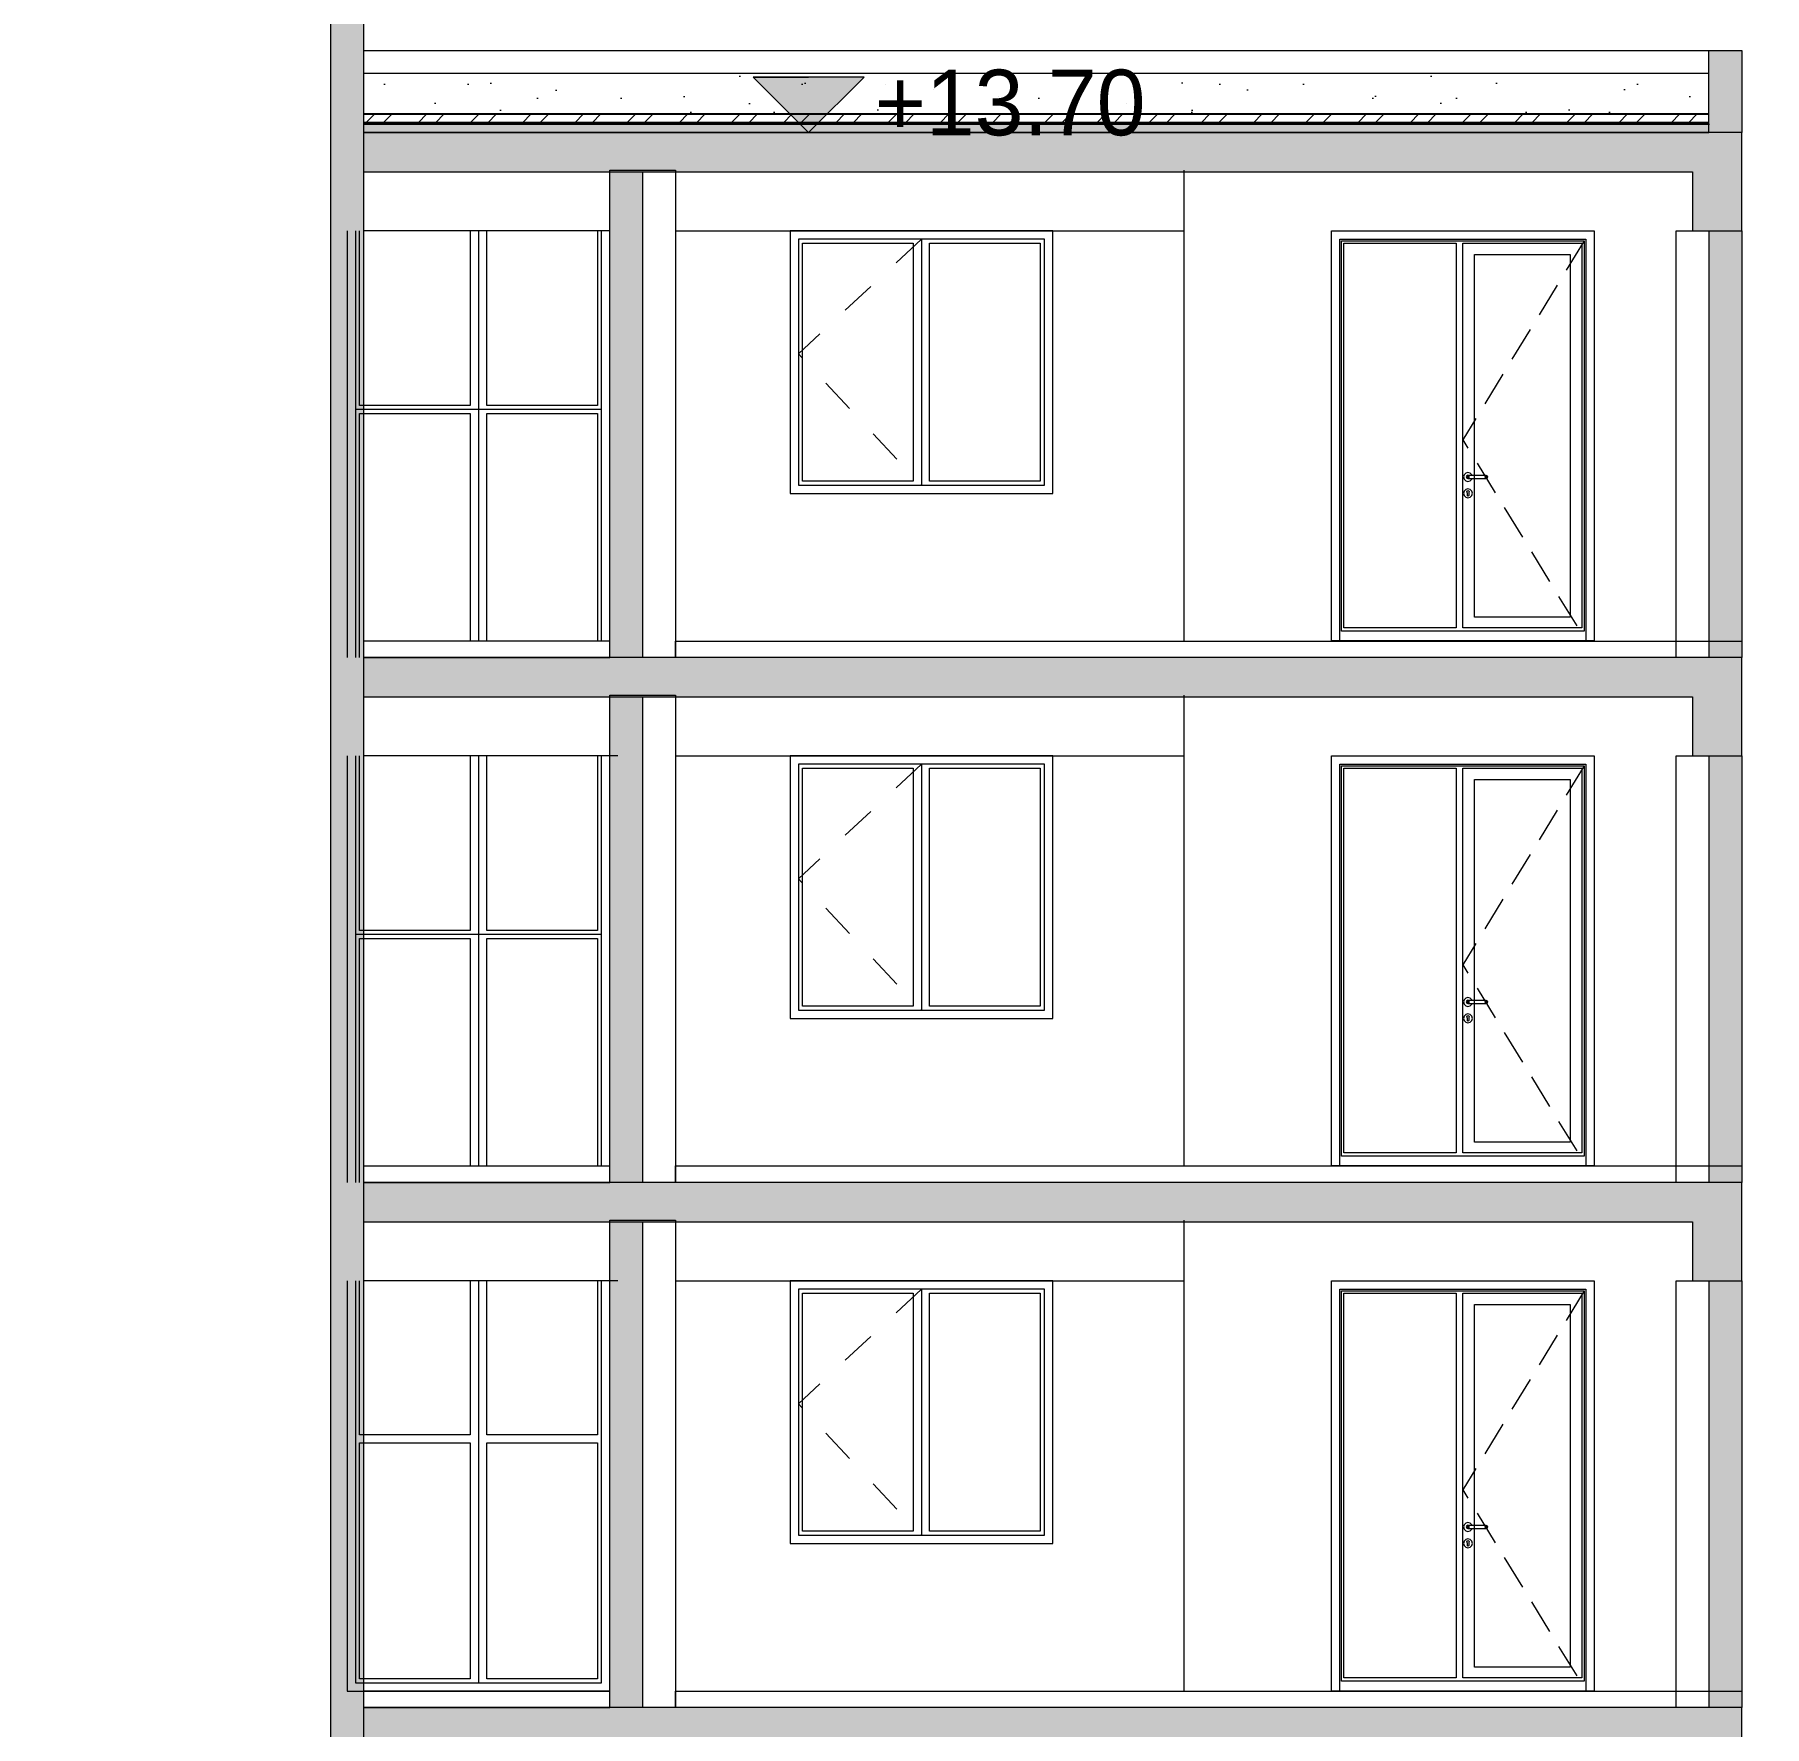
# Model space of a CAD drawing. Header units: millimetres. Extents: x 475206255 to 476720147, y 4620882299 to 4621447368.
# Drawn here: x 475487607 to 475498150, y 4621048479 to 4621058791 of the extents above; entities that cross this region are included whole.
import ezdxf

# ---------------------------------------------------------------- set-up
doc = ezdxf.new("R2010")
doc.units = ezdxf.units.MM
doc.header["$MEASUREMENT"] = 0
doc.linetypes.add('Dashed', pattern=[423.333333, 211.666667, -211.666667])
doc.linetypes.add('Hidden Line', pattern=[317.5, 211.666667, -105.833333])
for name, color, linetype, lineweight in [('0_0 Architecture_Pen_No__7', 7, 'Continuous', 0), ('0_Pen_No__1_Pen_No__250', 7, 'Continuous', 0), ('0_Pen_No__250_Pen_No__142', 142, 'Continuous', 0), ('0_Pen_No__7_Pen_No__253', 252, 'Continuous', 0), ('2D Drafting - General_Pen_No__250_Pen_No__7', 7, 'Continuous', 0), ('2D Drafting - General_Pen_No__250_Pen_No__7_Pen_No__7', 7, 'Continuous', 0), ('2D Drafting - General_Pen_No__7_Pen_No__253', 252, 'Continuous', 0), ('gegmebi_Pen_No__7_Pen_No__250', 7, 'Continuous', 0), ('New_2D Drafting - General_Pen_No__250_Pen_No__154', 154, 'Continuous', 0), ('New_2D Drafting - General_Pen_No__250_Pen_No__7', 7, 'Continuous', 0), ('New_2D Drafting - General_Pen_No__250_Pen_No__7_Pen_No__250', 7, 'Continuous', 0), ('New_gegmebi_Pen_No__7_Pen_No__250', 7, 'Continuous', 0), ('New_gegmebi_Pen_No__7_Pen_No__4', 7, 'Continuous', 0), ('New_Structural - Bearing_Pen_No__250', 7, 'Continuous', 0), ('New_Structural - Bearing_Pen_No__253', 252, 'Continuous', 0), ('Structural - Bearing_Pen_No__7_Pen_No__7_Pen_No__253', 252, 'Continuous', 0), ('zoma_Pen_No__142', 142, 'Continuous', 0), ('zoma_Pen_No__1_Pen_No__142', 142, 'Continuous', 0)]:
    doc.layers.add(name, color=color, linetype=linetype, lineweight=lineweight)
doc.layers.add('New_gegmebi_Pen_No__7_Pen_No__252', color=7, linetype='Continuous', lineweight=0, true_color=0x666666)
doc.layers.add('zoma', color=7, linetype='Continuous')
doc.styles.add('GENERATED_STYLE_2', font='arial.ttf')
doc.styles.add('GENERATED_STYLE_4', font='ACADMTAV.TTF')
doc.dimstyles.new('GENERATED_STYLE__25', dxfattribs={"dimtxt": 200, "dimasz": 64.421331, "dimexe": 0.18, "dimexo": 3, "dimgap": 0, "dimtad": 1, "dimtih": 1, "dimtoh": 1, "dimlfac": 0.001, "dimzin": 0, "dimdsep": 46, "dimtxsty": 'GENERATED_STYLE_2', "dimblk": 'ARROWHEAD_2', "dimblk1": 'ARROWHEAD_2', "dimblk2": 'ARROWHEAD_2', "dimcen": 0.09, "dimclrd": 142, "dimclre": 142, "dimclrt": 142, "dimadec": 0, "dimazin": 0, "dimtfac": 1, "dimtdec": 4, "dimtmove": 2, "dimatfit": 3, "dimfxl": 1, "dimtolj": 1, "dimtzin": 0, "dimarcsym": 0})
doc.dimstyles.new('GENERATED_STYLE__3', dxfattribs={"dimtxt": 200, "dimasz": 64.421331, "dimexe": 0.18, "dimexo": 3, "dimgap": 0, "dimtad": 1, "dimtih": 1, "dimtoh": 1, "dimlfac": 0.001, "dimzin": 0, "dimdsep": 46, "dimtxsty": 'GENERATED_STYLE_2', "dimblk": 'ARROWHEAD_2', "dimblk1": 'ARROWHEAD_2', "dimblk2": 'ARROWHEAD_2', "dimcen": 0.09, "dimclrd": 142, "dimclre": 142, "dimclrt": 142, "dimadec": 0, "dimazin": 0, "dimtfac": 1, "dimtdec": 4, "dimtmove": 0, "dimatfit": 3, "dimfxl": 1, "dimtolj": 1, "dimtzin": 0, "dimarcsym": 0})
pattern_1 = [(45, (475826095.76, 4621095193.2), (-459.6194, 459.6194), []), (45, (475826003.83, 4621095285.1), (-459.6194, 459.6194), [])]

# ---------------------------------------------------------------- blocks, each defined once
blk = doc.blocks.new('*D1590', base_point=(475826096, 4621095193))
at = {"layer": 'zoma_Pen_No__142', "color": 142, "linetype": 'Continuous', "lineweight": 0, "transparency": 16777216}
for p, q in [((475484612, 4621038264), (475484612, 4621038391)), ((475491112, 4621038264), (475491112, 4621038391)), ((475484636, 4621038370), (475484587, 4621038285)), ((475484612, 4621038328), (475491112, 4621038328)), ((475491136, 4621038370), (475491087, 4621038285))]:
    blk.add_line(p, q, dxfattribs=at)
at = {"layer": 'zoma_Pen_No__142', "color": 142, "lineweight": 0, "transparency": 16777216, "char_height": 200, "attachment_point": 7, "style": 'GENERATED_STYLE_2'}
for s, insert in [('\\A1;{\\pql;\\fArial|b0|i0|c204|p0;\\W1.000000;6.50}', (475487595, 4621038368)), ('\\A1;{\\pql;\\fArial|b0|i0|c204|p0;\\W1.000000;0.40}', (475490553, 4621038368))]:
    blk.add_mtext(s, dxfattribs=dict(at, insert=insert))
blk = doc.blocks.new('ARROWHEAD_2')
at = {"color": 0, "linetype": 'Continuous', "lineweight": 0}
for p, q in [((0, 0), (-1, 0)), ((-0.38, -0.66), (0.38, 0.66))]:
    blk.add_line(p, q, dxfattribs=at)
blk = doc.blocks.new('*D1591', base_point=(475826096, 4621095193))
at = {"layer": 'zoma_Pen_No__142', "color": 142, "linetype": 'Continuous', "lineweight": 0, "transparency": 16777216}
for p, q in [((475491112, 4621038264), (475491112, 4621038391)), ((475491512, 4621038264), (475491512, 4621038391)), ((475491136, 4621038370), (475491087, 4621038285)), ((475491112, 4621038328), (475491512, 4621038328)), ((475491536, 4621038370), (475491487, 4621038285))]:
    blk.add_line(p, q, dxfattribs=at)
blk = doc.blocks.new('*D1592', base_point=(475826096, 4621095193))
at = {"layer": 'zoma_Pen_No__142', "color": 142, "linetype": 'Continuous', "lineweight": 0, "transparency": 16777216}
for p, q in [((475491512, 4621038264), (475491512, 4621038391)), ((475497612, 4621038264), (475497612, 4621038391)), ((475491536, 4621038370), (475491487, 4621038285)), ((475491512, 4621038328), (475497612, 4621038328)), ((475497636, 4621038370), (475497587, 4621038285))]:
    blk.add_line(p, q, dxfattribs=at)
at = {"layer": 'zoma_Pen_No__142', "color": 142, "lineweight": 0, "transparency": 16777216, "char_height": 200, "attachment_point": 7, "style": 'GENERATED_STYLE_2'}
for s, insert in [('\\A1;{\\pql;\\fArial|b0|i0|c204|p0;\\W1.000000;6.10}', (475494295, 4621038368)), ('\\A1;{\\pql;\\fArial|b0|i0|c204|p0;\\W1.000000;0.40}', (475497053, 4621038368))]:
    blk.add_mtext(s, dxfattribs=dict(at, insert=insert))
blk = doc.blocks.new('*D1593', base_point=(475826096, 4621095193))
at = {"layer": 'zoma_Pen_No__142', "color": 142, "linetype": 'Continuous', "lineweight": 0, "transparency": 16777216}
for p, q in [((475497612, 4621038264), (475497612, 4621038391)), ((475498012, 4621038264), (475498012, 4621038391)), ((475497636, 4621038370), (475497587, 4621038285)), ((475497612, 4621038328), (475498012, 4621038328)), ((475498036, 4621038370), (475497987, 4621038285))]:
    blk.add_line(p, q, dxfattribs=at)
at = {"layer": 'zoma_Pen_No__142', "color": 142, "lineweight": 0, "transparency": 16777216, "insert": (475497895, 4621038425), "char_height": 200, "attachment_point": 7, "style": 'GENERATED_STYLE_2'}
blk.add_mtext('\\A1;{\\pql;\\fArial|b0|i0|c204|p0;\\W1.000000;0.30}', dxfattribs=at)
blk = doc.blocks.new('*D1594', base_point=(475826096, 4621095193))
at = {"layer": 'zoma_Pen_No__142', "color": 142, "linetype": 'Continuous', "lineweight": 0, "transparency": 16777216}
for p, q in [((475498012, 4621038264), (475498012, 4621038391)), ((475498312, 4621038264), (475498312, 4621038391)), ((475498036, 4621038370), (475497987, 4621038285)), ((475498012, 4621038328), (475498312, 4621038328)), ((475498336, 4621038370), (475498287, 4621038285))]:
    blk.add_line(p, q, dxfattribs=at)

msp = doc.modelspace()

# ---------------------------------------------------------------- hatches: boundary and pattern name
at = {"layer": '0_0 Architecture_Pen_No__7', "linetype": 'Continuous', "lineweight": 0}
h = msp.add_hatch(dxfattribs=at)
h.set_pattern_fill('CUT_STONE', style=0, pattern_type=2)
h.set_pattern_definition([(45, (475826095.76, 4621095993.2), (-254.55844, 254.55844), [0, -240, 0, -360]), (110, (475826895.76, 4621095993.2), (338.28934, 123.12725), [0, -176, 0, -304])])
h.paths.add_polyline_path([(475497812.051, 4621058554.21), (475489612.213, 4621058554.21), (475489612.213, 4621058308.45), (475497812.051, 4621058308.45)])
h = msp.add_hatch(dxfattribs=at)
h.set_pattern_fill('DOUBLE_1_4', style=0, pattern_type=2)
h.set_pattern_definition(pattern_1)
h.paths.add_polyline_path([(475497812.051, 4621058308.45), (475489612.213, 4621058308.45), (475489612.213, 4621058305.45), (475497812.051, 4621058305.45)])
h = msp.add_hatch(dxfattribs=at)
h.set_pattern_fill('STEEL', style=0, pattern_type=2)
h.set_pattern_definition([(45, (475826095.76, 4621095193.2), (-159.09903, 159.09903), []), (45, (475826042.72, 4621095246.22), (-159.09903, 159.09903), [])])
h.paths.add_polyline_path([(475497812.051, 4621058305.45), (475489612.213, 4621058305.45), (475489612.213, 4621058255.83), (475497812.051, 4621058255.83)])
h = msp.add_hatch(dxfattribs=at)
h.set_pattern_fill('DOUBLE_1_4', style=0, pattern_type=2)
h.set_pattern_definition(pattern_1)
h.paths.add_polyline_path([(475497812.051, 4621058255.83), (475489612.213, 4621058255.83), (475489612.213, 4621058252.83), (475497812.051, 4621058252.83)])
h = msp.add_hatch(dxfattribs=at)
h.set_pattern_fill('ALUMINUM', style=0, pattern_type=2)
h.set_pattern_definition([(45, (475826095.76, 4621095193.2), (-176.7767, 176.7767), []), (45, (475826060.4, 4621095228.55), (-176.7767, 176.7767), []), (45, (475826025.05, 4621095263.9), (-176.7767, 176.7767), [])])
h.paths.add_polyline_path([(475497812.051, 4621058252.83), (475489612.213, 4621058252.83), (475489612.213, 4621058244.83), (475497812.051, 4621058244.83)])
h = msp.add_hatch(dxfattribs=at)
h.set_pattern_fill('STRUCTURAL_CONCRETE', style=0, pattern_type=2)
h.set_pattern_definition([(0, (475826095.76, 4621095193.2), (0, 623.5383), [60, -300]), (0, (475826275.76, 4621095504.96), (0, 623.5383), [60, -300]), (60, (475826095.76, 4621095193.2), (-540, 311.7692), [60, -300]), (60, (475826455.76, 4621095193.2), (-540, 311.7692), [60, -300]), (120, (475826155.76, 4621095193.2), (540, 311.7692), [60, -300]), (120, (475826515.76, 4621095193.2), (540, 311.7692), [60, -300]), (0, (475826095.76, 4621095253.19), (0, 120.000005), [0, -120.000005, 0, -180.000007]), (45, (475826155.76, 4621095253.19), (-84.852817, 84.852817), [0, -90.000004, 0, -150.000006])])
h.paths.add_polyline_path([(475497812.051, 4621058243.83), (475489612.213, 4621058243.83), (475489612.213, 4621058194.21), (475497812.051, 4621058194.21)])
at = {"layer": '0_Pen_No__250_Pen_No__142', "linetype": 'Continuous', "lineweight": 0}
msp.add_hatch(color=142, dxfattribs=at).paths.add_polyline_path([(475492324.483, 4621058194.373), (475492662.012, 4621058532.066), (475491986.79, 4621058531.902)])
at = {"layer": '2D Drafting - General_Pen_No__250_Pen_No__7', "linetype": 'Continuous', "lineweight": 0}
for points in [[(475498012.051, 4621058194.373), (475489612.213, 4621058194.373), (475489612.213, 4621057954.188), (475497712.051, 4621057954.188), (475497712.051, 4621057594.373), (475498012.151, 4621057594.373)], [(475498012.113, 4621054994.373), (475489612.213, 4621054994.373), (475489612.213, 4621054754.188), (475497712.113, 4621054754.188), (475497712.113, 4621054394.373), (475498012.213, 4621054394.373)], [(475498012.113, 4621051794.55), (475489612.213, 4621051794.55), (475489612.213, 4621051554.543), (475497712.113, 4621051554.543), (475497712.113, 4621051194.55), (475498012.213, 4621051194.55)], [(475498012.113, 4621048594.55), (475489612.213, 4621048594.55), (475489612.213, 4621048354.202), (475497712.113, 4621048354.202), (475497712.113, 4621047994.55), (475498012.213, 4621047994.55)]]:
    msp.add_hatch(color=7, dxfattribs=at).paths.add_polyline_path(points)
at = {"layer": '2D Drafting - General_Pen_No__250_Pen_No__7_Pen_No__7', "linetype": 'Continuous', "lineweight": 0}
msp.add_hatch(color=7, dxfattribs=at).paths.add_polyline_path([(475498012.051, 4621058194.196), (475497812.051, 4621058194.196), (475497812.051, 4621058693.763), (475498012.051, 4621058693.763)])
at = {"layer": 'New_2D Drafting - General_Pen_No__250_Pen_No__154', "linetype": 'Continuous', "lineweight": 0}
msp.add_hatch(color=154, dxfattribs=at).paths.add_polyline_path([(475489412.213, 4621059143.447), (475489612.213, 4621059143.447), (475489612.213, 4621042244.07), (475489412.213, 4621042244.07)])
at = {"layer": 'New_2D Drafting - General_Pen_No__250_Pen_No__7', "linetype": 'Continuous', "lineweight": 0}
for points in [[(475491312.213, 4621054994.373), (475491112.213, 4621054994.373), (475491112.213, 4621057954.188), (475491312.213, 4621057954.188)], [(475497812.151, 4621057594.196), (475498012.151, 4621057594.196), (475498012.151, 4621054994.373), (475497812.151, 4621054994.373)], [(475491312.213, 4621051794.373), (475491112.213, 4621051794.373), (475491112.213, 4621054754.188), (475491312.213, 4621054754.188)], [(475497812.197, 4621054394.373), (475498012.197, 4621054394.373), (475498012.197, 4621051794.55), (475497812.197, 4621051794.55)], [(475491312.213, 4621048594.373), (475491112.213, 4621048594.373), (475491112.213, 4621051554.543), (475491312.213, 4621051554.543)], [(475497812.244, 4621051194.55), (475498012.244, 4621051194.55), (475498012.244, 4621048594.727), (475497812.244, 4621048594.727)]]:
    msp.add_hatch(color=7, dxfattribs=at).paths.add_polyline_path(points)
at = {"layer": 'New_2D Drafting - General_Pen_No__250_Pen_No__7_Pen_No__250', "linetype": 'Continuous', "lineweight": 0}
h = msp.add_hatch(dxfattribs=at)
h.set_pattern_fill('BATT_INSULATION', style=0, pattern_type=2)
h.set_pattern_definition([(60, (475826095.757, 4621095193.19), (-25.980762, 15), []), (124.306619, (475826095.757, 4621095193.19), (23.8156986, 11.25), [])])
h.paths.add_polyline_path([(475489612.213, 4621058243.83), (475497812.051, 4621058243.83), (475497812.051, 4621058244.83), (475489612.213, 4621058244.83)])

# ---------------------------------------------------------------- linework, layer by layer
at = {"layer": '0_0 Architecture_Pen_No__7', "color": 7, "linetype": 'Continuous', "lineweight": 0, "flags": 128}
for points in [[(475497812.051, 4621058554.21), (475489612.213, 4621058554.21), (475489612.213, 4621058308.45), (475497812.051, 4621058308.45)], [(475497812.051, 4621058308.45), (475489612.213, 4621058308.45), (475489612.213, 4621058305.45), (475497812.051, 4621058305.45)], [(475497812.051, 4621058305.45), (475489612.213, 4621058305.45), (475489612.213, 4621058255.83), (475497812.051, 4621058255.83)], [(475497812.051, 4621058255.83), (475489612.213, 4621058255.83), (475489612.213, 4621058252.83), (475497812.051, 4621058252.83)], [(475497812.051, 4621058252.83), (475489612.213, 4621058252.83), (475489612.213, 4621058244.83), (475497812.051, 4621058244.83)], [(475497812.051, 4621058243.83), (475489612.213, 4621058243.83), (475489612.213, 4621058194.21), (475497812.051, 4621058194.21)]]:
    msp.add_lwpolyline(points, close=True, dxfattribs=at)
at = {"layer": '0_Pen_No__1_Pen_No__250', "color": 7, "linetype": 'Continuous', "lineweight": 0, "flags": 128}
for points in [[(475492324.483, 4621058194.373), (475491986.79, 4621058531.902), (475492324.401, 4621058531.984)], [(475492324.483, 4621058194.373), (475492662.012, 4621058532.066), (475492324.401, 4621058531.984)], [(475493586.872, 4621058194.681), (475491986.872, 4621058194.29)]]:
    msp.add_lwpolyline(points, dxfattribs=at)
at = {"layer": '0_Pen_No__250_Pen_No__142', "color": 142, "linetype": 'Continuous', "lineweight": 0, "flags": 128}
msp.add_lwpolyline([(475492324.483, 4621058194.373), (475492662.012, 4621058532.066), (475491986.79, 4621058531.902)], close=True, dxfattribs=at)
at = {"layer": '0_Pen_No__7_Pen_No__253', "color": 252, "linetype": 'Continuous', "lineweight": 0, "flags": 128}
for points in [[(475489512.211, 4621057594.196), (475489512.211, 4621054994.373)], [(475491112.211, 4621055094.196), (475491112.211, 4621057594.196)], [(475489512.211, 4621054394.373), (475489512.211, 4621051794.55)], [(475491112.211, 4621051894.373), (475491112.211, 4621054394.373)], [(475489512.211, 4621051194.24), (475489512.211, 4621048694.24), (475491112.211, 4621048694.24), (475491112.211, 4621051194.24)]]:
    msp.add_lwpolyline(points, dxfattribs=at)
for points in [[(475493811.912, 4621057594.196), (475492211.912, 4621057594.196), (475492211.912, 4621055994.196), (475493811.912, 4621055994.196)], [(475493811.912, 4621054394.196), (475492211.912, 4621054394.196), (475492211.912, 4621052794.196), (475493811.912, 4621052794.196)], [(475493811.912, 4621051194.196), (475492211.912, 4621051194.196), (475492211.912, 4621049594.196), (475493811.912, 4621049594.196)]]:
    msp.add_lwpolyline(points, close=True, dxfattribs=at)
at = {"layer": '2D Drafting - General_Pen_No__250_Pen_No__7', "color": 7, "linetype": 'Continuous', "lineweight": 0, "flags": 128}
for points in [[(475498012.051, 4621058194.373), (475489612.213, 4621058194.373), (475489612.213, 4621057954.188), (475497712.051, 4621057954.188), (475497712.051, 4621057594.373), (475498012.151, 4621057594.373)], [(475498012.113, 4621054994.373), (475489612.213, 4621054994.373), (475489612.213, 4621054754.188), (475497712.113, 4621054754.188), (475497712.113, 4621054394.373), (475498012.213, 4621054394.373)], [(475498012.113, 4621051794.55), (475489612.213, 4621051794.55), (475489612.213, 4621051554.543), (475497712.113, 4621051554.543), (475497712.113, 4621051194.55), (475498012.213, 4621051194.55)], [(475498012.113, 4621048594.55), (475489612.213, 4621048594.55), (475489612.213, 4621048354.202), (475497712.113, 4621048354.202), (475497712.113, 4621047994.55), (475498012.213, 4621047994.55)]]:
    msp.add_lwpolyline(points, close=True, dxfattribs=at)
at = {"layer": '2D Drafting - General_Pen_No__250_Pen_No__7_Pen_No__7', "color": 7, "linetype": 'Continuous', "lineweight": 0, "flags": 128}
msp.add_lwpolyline([(475498012.051, 4621058194.196), (475497812.051, 4621058194.196), (475497812.051, 4621058693.763), (475498012.051, 4621058693.763)], close=True, dxfattribs=at)
at = {"layer": '2D Drafting - General_Pen_No__7_Pen_No__253', "color": 252, "linetype": 'Continuous', "lineweight": 0, "flags": 128}
for points in [[(475497111.857, 4621055094.682), (475495511.857, 4621055094.682), (475495511.857, 4621057594.682), (475497111.857, 4621057594.682)], [(475497111.857, 4621057594.682), (475497111.857, 4621055094.682)], [(475497111.857, 4621051894.682), (475495511.857, 4621051894.682), (475495511.857, 4621054394.682), (475497111.857, 4621054394.682)], [(475497111.857, 4621054394.682), (475497111.857, 4621051894.682)], [(475497111.857, 4621048694.682), (475495511.857, 4621048694.682), (475495511.857, 4621051194.682), (475497111.857, 4621051194.682)], [(475497111.857, 4621051194.682), (475497111.857, 4621048694.682)]]:
    msp.add_lwpolyline(points, dxfattribs=at)
at = {"layer": '2D Drafting - General_Pen_No__7_Pen_No__253', "color": 252, "linetype": 'Dashed', "lineweight": 0, "flags": 128}
for points in [[(475493012.289, 4621057544.792), (475492262.119, 4621056844.975), (475493011.852, 4621056044.196)], [(475493012.289, 4621054344.792), (475492262.119, 4621053644.975), (475493011.852, 4621052844.196)], [(475493012.289, 4621051144.792), (475492262.119, 4621050444.975), (475493011.852, 4621049644.196)]]:
    msp.add_lwpolyline(points, dxfattribs=at)
at = {"layer": '2D Drafting - General_Pen_No__7_Pen_No__253', "color": 252, "linetype": 'Continuous', "lineweight": 0, "flags": 128}
for points in [[(475495561.857, 4621057544.681), (475497061.857, 4621057544.681), (475497061.857, 4621055094.683), (475495561.857, 4621055094.684)], [(475495571.857, 4621057534.681), (475497051.857, 4621057534.681), (475497051.857, 4621055154.684), (475495571.857, 4621055154.684)], [(475495586.857, 4621057519.681), (475496271.857, 4621057519.681), (475496271.857, 4621055174.684), (475495586.857, 4621055174.684)], [(475496311.853, 4621057519.681), (475497036.857, 4621057519.681), (475497036.857, 4621055174.684), (475496311.857, 4621055174.684)], [(475496381.857, 4621057449.681), (475496966.857, 4621057449.681), (475496966.857, 4621055239.684), (475496381.857, 4621055239.684)], [(475495561.857, 4621054344.681), (475497061.857, 4621054344.681), (475497061.857, 4621051894.683), (475495561.857, 4621051894.684)], [(475495571.857, 4621054334.681), (475497051.857, 4621054334.681), (475497051.857, 4621051954.684), (475495571.857, 4621051954.684)], [(475495586.857, 4621054319.681), (475496271.857, 4621054319.681), (475496271.857, 4621051974.684), (475495586.857, 4621051974.684)], [(475496311.853, 4621054319.681), (475497036.857, 4621054319.681), (475497036.857, 4621051974.684), (475496311.857, 4621051974.684)], [(475496381.857, 4621054249.681), (475496966.857, 4621054249.681), (475496966.857, 4621052039.684), (475496381.857, 4621052039.684)], [(475495561.857, 4621051144.681), (475497061.857, 4621051144.681), (475497061.857, 4621048694.683), (475495561.857, 4621048694.684)], [(475495571.857, 4621051134.681), (475497051.857, 4621051134.681), (475497051.857, 4621048754.684), (475495571.857, 4621048754.684)], [(475495586.857, 4621051119.681), (475496271.857, 4621051119.681), (475496271.857, 4621048774.684), (475495586.857, 4621048774.684)], [(475496311.853, 4621051119.681), (475497036.857, 4621051119.681), (475497036.857, 4621048774.684), (475496311.857, 4621048774.684)], [(475496381.857, 4621051049.681), (475496966.857, 4621051049.681), (475496966.857, 4621048839.684), (475496381.857, 4621048839.684)]]:
    msp.add_lwpolyline(points, close=True, dxfattribs=at)
at = {"layer": '2D Drafting - General_Pen_No__7_Pen_No__253', "color": 252, "linetype": 'Hidden Line', "lineweight": 0, "flags": 128}
for points in [[(475497051.857, 4621057534.681), (475496311.857, 4621056320.559), (475497061.08, 4621055095.967)], [(475497051.857, 4621054334.681), (475496311.857, 4621053120.559), (475497061.08, 4621051895.967)], [(475497051.857, 4621051134.681), (475496311.857, 4621049920.559), (475497061.08, 4621048695.967)]]:
    msp.add_lwpolyline(points, dxfattribs=at)
at = {"layer": 'gegmebi_Pen_No__7_Pen_No__250', "color": 7, "linetype": 'Continuous', "lineweight": 0}
msp.add_line((475489612.213, 4621058693.764), (475497955.384, 4621058693.764), dxfattribs=at)
at = {"layer": 'gegmebi_Pen_No__7_Pen_No__250', "color": 7, "linetype": 'Continuous', "lineweight": 0, "flags": 128}
for points in [[(475498012.213, 4621054994.373), (475491512.213, 4621054994.373), (475491512.213, 4621055094.505), (475498012.213, 4621055094.505)], [(475498012.213, 4621051794.55), (475491512.213, 4621051794.55), (475491512.213, 4621051894.682), (475498012.213, 4621051894.682)], [(475498012.213, 4621048593.727), (475491512.213, 4621048593.727), (475491512.213, 4621048694.24), (475498012.213, 4621048694.24)]]:
    msp.add_lwpolyline(points, close=True, dxfattribs=at)
at = {"layer": 'New_2D Drafting - General_Pen_No__250_Pen_No__7', "color": 7, "linetype": 'Continuous', "lineweight": 0, "flags": 128}
for points in [[(475489412.213, 4621059143.447), (475489612.213, 4621059143.447), (475489612.213, 4621042244.07), (475489412.213, 4621042244.07)], [(475491312.213, 4621054994.373), (475491112.213, 4621054994.373), (475491112.213, 4621057954.188), (475491312.213, 4621057954.188)], [(475497812.151, 4621057594.196), (475498012.151, 4621057594.196), (475498012.151, 4621054994.373), (475497812.151, 4621054994.373)], [(475491312.213, 4621051794.373), (475491112.213, 4621051794.373), (475491112.213, 4621054754.188), (475491312.213, 4621054754.188)], [(475497812.197, 4621054394.373), (475498012.197, 4621054394.373), (475498012.197, 4621051794.55), (475497812.197, 4621051794.55)], [(475491312.213, 4621048594.373), (475491112.213, 4621048594.373), (475491112.213, 4621051554.543), (475491312.213, 4621051554.543)], [(475497812.244, 4621051194.55), (475498012.244, 4621051194.55), (475498012.244, 4621048594.727), (475497812.244, 4621048594.727)]]:
    msp.add_lwpolyline(points, close=True, dxfattribs=at)
at = {"layer": 'New_2D Drafting - General_Pen_No__250_Pen_No__7_Pen_No__250', "color": 7, "linetype": 'Continuous', "lineweight": 0, "flags": 128}
msp.add_lwpolyline([(475489612.213, 4621058243.83), (475497812.051, 4621058243.83), (475497812.051, 4621058244.83), (475489612.213, 4621058244.83)], close=True, dxfattribs=at)
at = {"layer": 'New_gegmebi_Pen_No__7_Pen_No__250', "color": 7, "linetype": 'Continuous', "lineweight": 0, "flags": 128}
for points in [[(475489612.213, 4621054994.373), (475491112.211, 4621054994.373), (475491112.211, 4621055094.196), (475489612.213, 4621055094.196)], [(475489612.213, 4621051794.55), (475491112.211, 4621051794.55), (475491112.211, 4621051894.373), (475489612.213, 4621051894.373)], [(475489612.213, 4621048593.7), (475491112.211, 4621048593.7), (475491112.211, 4621048694.24), (475489612.213, 4621048694.24)]]:
    msp.add_lwpolyline(points, close=True, dxfattribs=at)
at = {"layer": 'New_gegmebi_Pen_No__7_Pen_No__252', "color": 251, "linetype": 'Continuous', "lineweight": 0, "true_color": 0x666666}
for p, q in [((475491112.213, 4621057594.196), (475489612.213, 4621057594.196)), ((475491512.213, 4621057594.196), (475494611.935, 4621057594.196)), ((475491162.213, 4621054394.373), (475489612.213, 4621054394.373)), ((475491512.213, 4621054394.196), (475494611.935, 4621054394.196)), ((475491162.213, 4621051194.55), (475489612.213, 4621051194.55)), ((475491512.213, 4621051194.196), (475494611.935, 4621051194.196))]:
    msp.add_line(p, q, dxfattribs=at)
at = {"layer": 'New_gegmebi_Pen_No__7_Pen_No__4', "color": 7, "linetype": 'Continuous', "lineweight": 0}
for points in [[(475491512.213, 4621054994.373), (475491112.213, 4621054994.373), (475491112.213, 4621057964.189), (475491512.213, 4621057964.189)], [(475498012.189, 4621054994.373), (475497612.213, 4621054994.373), (475497612.213, 4621057594.196), (475498012.151, 4621057594.196)], [(475491512.213, 4621051794.373), (475491112.213, 4621051794.373), (475491112.213, 4621054764.189), (475491512.213, 4621054764.189)], [(475498012.213, 4621051794.373), (475497612.213, 4621051794.373), (475497612.213, 4621054394.373), (475498012.213, 4621054394.373)], [(475491512.213, 4621048594.373), (475491112.213, 4621048594.373), (475491112.213, 4621051564.189), (475491512.213, 4621051564.189)], [(475498012.213, 4621048594.373), (475497612.213, 4621048594.373), (475497612.213, 4621051194.55), (475498012.213, 4621051194.55)]]:
    msp.add_lwpolyline(points, close=True, dxfattribs=at)
at = {"layer": 'New_Structural - Bearing_Pen_No__250', "color": 7, "linetype": 'Continuous', "lineweight": 0}
for p, q in [((475494611.935, 4621057964.188), (475494611.935, 4621055094.24)), ((475494611.935, 4621054764.188), (475494611.935, 4621051894.24)), ((475494611.935, 4621051564.188), (475494611.935, 4621048694.24))]:
    msp.add_line(p, q, dxfattribs=at)
at = {"layer": 'New_Structural - Bearing_Pen_No__253', "color": 252, "linetype": 'Continuous', "lineweight": 0}
for p, q in [((475496319.365, 4621056108.182), (475496315.747, 4621056094.682)), ((475496315.747, 4621056094.682), (475496319.365, 4621056081.182)), ((475496329.247, 4621056118.065), (475496319.365, 4621056108.182)), ((475496342.747, 4621056121.682), (475496329.247, 4621056118.065)), ((475496335.676, 4621056101.753), (475496332.747, 4621056094.682)), ((475496332.747, 4621056094.682), (475496335.676, 4621056087.611)), ((475496337.228, 4621056101.753), (475496334.469, 4621056094.682)), ((475496334.469, 4621056094.682), (475496337.228, 4621056087.611)), ((475496342.747, 4621056104.682), (475496335.676, 4621056101.753)), ((475496342.043, 4621056101.753), (475496339.931, 4621056094.682)), ((475496339.931, 4621056094.682), (475496342.043, 4621056087.611)), ((475496356.247, 4621056118.065), (475496342.747, 4621056121.682)), ((475496342.747, 4621056104.682), (475496343.889, 4621056104.682)), ((475496343.889, 4621056104.682), (475496347.141, 4621056104.682)), ((475496347.141, 4621056104.682), (475496352.007, 4621056104.682)), ((475496349.248, 4621056101.753), (475496348.105, 4621056094.682)), ((475496348.105, 4621056094.682), (475496349.248, 4621056087.611)), ((475496352.007, 4621056104.682), (475496357.747, 4621056104.682)), ((475496366.13, 4621056108.182), (475496356.247, 4621056118.065)), ((475496357.747, 4621056104.682), (475496437.747, 4621056104.682)), ((475496367.068, 4621056104.682), (475496366.13, 4621056108.182)), ((475496437.747, 4621056104.682), (475496443.487, 4621056104.682)), ((475496443.487, 4621056104.682), (475496448.354, 4621056104.682)), ((475496446.246, 4621056101.753), (475496447.389, 4621056094.682)), ((475496447.389, 4621056094.682), (475496446.246, 4621056087.611)), ((475496448.354, 4621056104.682), (475496451.605, 4621056104.682)), ((475496451.605, 4621056104.682), (475496452.747, 4621056104.682)), ((475496452.747, 4621056104.682), (475496459.818, 4621056101.753)), ((475496453.452, 4621056101.753), (475496455.563, 4621056094.682)), ((475496455.563, 4621056094.682), (475496453.452, 4621056087.611)), ((475496458.266, 4621056101.753), (475496461.025, 4621056094.682)), ((475496461.025, 4621056094.682), (475496458.266, 4621056087.611)), ((475496459.818, 4621056101.753), (475496462.747, 4621056094.682)), ((475496462.747, 4621056094.682), (475496459.818, 4621056087.611)), ((475496319.365, 4621056008.182), (475496315.747, 4621055994.682)), ((475496315.747, 4621055994.682), (475496319.365, 4621055981.182)), ((475496319.365, 4621056081.182), (475496329.247, 4621056071.3)), ((475496329.247, 4621056018.065), (475496319.365, 4621056008.182)), ((475496329.247, 4621056071.3), (475496342.747, 4621056067.682)), ((475496342.747, 4621056021.682), (475496329.247, 4621056018.065)), ((475496336.027, 4621056006.322), (475496335.279, 4621056004.375)), ((475496337.747, 4621055999.082), (475496335.279, 4621056004.375)), ((475496335.676, 4621056087.611), (475496342.747, 4621056084.682)), ((475496336.027, 4621056006.322), (475496337.372, 4621056009.826)), ((475496337.372, 4621056009.826), (475496342.747, 4621056012.108)), ((475496337.747, 4621055997.569), (475496337.747, 4621055999.082)), ((475496337.747, 4621055997.569), (475496337.747, 4621055994.682)), ((475496337.747, 4621055994.682), (475496337.747, 4621055991.796)), ((475496337.747, 4621055991.796), (475496337.747, 4621055986.022)), ((475496337.747, 4621055986.022), (475496337.747, 4621055982.182)), ((475496342.747, 4621056084.682), (475496343.889, 4621056084.682)), ((475496342.747, 4621056067.682), (475496356.247, 4621056071.3)), ((475496356.247, 4621056018.065), (475496342.747, 4621056021.682)), ((475496342.747, 4621056012.108), (475496348.122, 4621056009.826)), ((475496343.889, 4621056084.682), (475496347.141, 4621056084.682)), ((475496347.141, 4621056084.682), (475496352.007, 4621056084.682)), ((475496350.215, 4621056004.375), (475496347.747, 4621055999.082)), ((475496347.747, 4621055999.082), (475496347.747, 4621055997.569)), ((475496347.747, 4621055997.569), (475496347.747, 4621055994.682)), ((475496347.747, 4621055994.682), (475496347.747, 4621055991.796)), ((475496347.747, 4621055991.796), (475496347.747, 4621055986.022)), ((475496347.747, 4621055986.022), (475496347.747, 4621055982.182)), ((475496349.467, 4621056006.322), (475496348.122, 4621056009.826)), ((475496349.467, 4621056006.322), (475496350.215, 4621056004.375)), ((475496352.007, 4621056084.682), (475496357.747, 4621056084.682)), ((475496356.247, 4621056071.3), (475496366.13, 4621056081.182)), ((475496366.13, 4621056008.182), (475496356.247, 4621056018.065)), ((475496357.747, 4621056084.682), (475496437.747, 4621056084.682)), ((475496366.13, 4621056081.182), (475496367.068, 4621056084.682)), ((475496369.747, 4621055994.682), (475496366.13, 4621056008.182)), ((475496366.13, 4621055981.182), (475496369.747, 4621055994.682)), ((475496437.747, 4621056084.682), (475496443.487, 4621056084.682)), ((475496443.487, 4621056084.682), (475496448.354, 4621056084.682)), ((475496448.354, 4621056084.682), (475496451.605, 4621056084.682)), ((475496451.605, 4621056084.682), (475496452.747, 4621056084.682)), ((475496459.818, 4621056087.611), (475496452.747, 4621056084.682)), ((475496319.365, 4621055981.182), (475496329.247, 4621055971.3)), ((475496329.247, 4621055971.3), (475496342.747, 4621055967.682)), ((475496339.212, 4621055978.647), (475496337.747, 4621055982.182)), ((475496342.747, 4621055977.182), (475496339.212, 4621055978.647)), ((475496346.283, 4621055978.647), (475496342.747, 4621055977.182)), ((475496342.747, 4621055967.682), (475496356.247, 4621055971.3)), ((475496347.747, 4621055982.182), (475496346.283, 4621055978.647)), ((475496356.247, 4621055971.3), (475496366.13, 4621055981.182)), ((475496319.365, 4621052908.182), (475496315.747, 4621052894.682)), ((475496315.747, 4621052894.682), (475496319.365, 4621052881.182)), ((475496329.247, 4621052918.065), (475496319.365, 4621052908.182)), ((475496319.365, 4621052881.182), (475496329.247, 4621052871.3)), ((475496342.747, 4621052921.682), (475496329.247, 4621052918.065)), ((475496329.247, 4621052871.3), (475496342.747, 4621052867.682)), ((475496335.676, 4621052901.753), (475496332.747, 4621052894.682)), ((475496332.747, 4621052894.682), (475496335.676, 4621052887.611)), ((475496337.228, 4621052901.753), (475496334.469, 4621052894.682)), ((475496334.469, 4621052894.682), (475496337.228, 4621052887.611)), ((475496342.747, 4621052904.682), (475496335.676, 4621052901.753)), ((475496335.676, 4621052887.611), (475496342.747, 4621052884.682)), ((475496342.043, 4621052901.753), (475496339.931, 4621052894.682)), ((475496339.931, 4621052894.682), (475496342.043, 4621052887.611)), ((475496356.247, 4621052918.065), (475496342.747, 4621052921.682)), ((475496342.747, 4621052904.682), (475496343.889, 4621052904.682)), ((475496342.747, 4621052884.682), (475496343.889, 4621052884.682)), ((475496342.747, 4621052867.682), (475496356.247, 4621052871.3)), ((475496343.889, 4621052904.682), (475496347.141, 4621052904.682)), ((475496343.889, 4621052884.682), (475496347.141, 4621052884.682)), ((475496347.141, 4621052904.682), (475496352.007, 4621052904.682)), ((475496347.141, 4621052884.682), (475496352.007, 4621052884.682)), ((475496349.248, 4621052901.753), (475496348.105, 4621052894.682)), ((475496348.105, 4621052894.682), (475496349.248, 4621052887.611)), ((475496352.007, 4621052904.682), (475496357.747, 4621052904.682)), ((475496352.007, 4621052884.682), (475496357.747, 4621052884.682)), ((475496366.13, 4621052908.182), (475496356.247, 4621052918.065)), ((475496356.247, 4621052871.3), (475496366.13, 4621052881.182)), ((475496357.747, 4621052904.682), (475496437.747, 4621052904.682)), ((475496357.747, 4621052884.682), (475496437.747, 4621052884.682)), ((475496367.068, 4621052904.682), (475496366.13, 4621052908.182)), ((475496366.13, 4621052881.182), (475496367.068, 4621052884.682)), ((475496437.747, 4621052904.682), (475496443.487, 4621052904.682)), ((475496437.747, 4621052884.682), (475496443.487, 4621052884.682)), ((475496443.487, 4621052904.682), (475496448.354, 4621052904.682)), ((475496443.487, 4621052884.682), (475496448.354, 4621052884.682)), ((475496446.246, 4621052901.753), (475496447.389, 4621052894.682)), ((475496447.389, 4621052894.682), (475496446.246, 4621052887.611)), ((475496448.354, 4621052904.682), (475496451.605, 4621052904.682)), ((475496448.354, 4621052884.682), (475496451.605, 4621052884.682)), ((475496451.605, 4621052904.682), (475496452.747, 4621052904.682)), ((475496451.605, 4621052884.682), (475496452.747, 4621052884.682)), ((475496452.747, 4621052904.682), (475496459.818, 4621052901.753)), ((475496459.818, 4621052887.611), (475496452.747, 4621052884.682)), ((475496453.452, 4621052901.753), (475496455.563, 4621052894.682)), ((475496455.563, 4621052894.682), (475496453.452, 4621052887.611)), ((475496458.266, 4621052901.753), (475496461.025, 4621052894.682)), ((475496461.025, 4621052894.682), (475496458.266, 4621052887.611)), ((475496459.818, 4621052901.753), (475496462.747, 4621052894.682)), ((475496462.747, 4621052894.682), (475496459.818, 4621052887.611)), ((475496319.365, 4621052808.182), (475496315.747, 4621052794.682)), ((475496315.747, 4621052794.682), (475496319.365, 4621052781.182)), ((475496329.247, 4621052818.065), (475496319.365, 4621052808.182)), ((475496319.365, 4621052781.182), (475496329.247, 4621052771.3)), ((475496342.747, 4621052821.682), (475496329.247, 4621052818.065)), ((475496329.247, 4621052771.3), (475496342.747, 4621052767.682)), ((475496336.027, 4621052806.322), (475496335.279, 4621052804.375)), ((475496337.747, 4621052799.082), (475496335.279, 4621052804.375)), ((475496336.027, 4621052806.322), (475496337.372, 4621052809.826)), ((475496337.372, 4621052809.826), (475496342.747, 4621052812.108)), ((475496337.747, 4621052797.569), (475496337.747, 4621052799.082)), ((475496337.747, 4621052797.569), (475496337.747, 4621052794.682)), ((475496337.747, 4621052794.682), (475496337.747, 4621052791.796)), ((475496337.747, 4621052791.796), (475496337.747, 4621052786.022)), ((475496337.747, 4621052786.022), (475496337.747, 4621052782.182)), ((475496339.212, 4621052778.647), (475496337.747, 4621052782.182)), ((475496342.747, 4621052777.182), (475496339.212, 4621052778.647)), ((475496356.247, 4621052818.065), (475496342.747, 4621052821.682)), ((475496342.747, 4621052812.108), (475496348.122, 4621052809.826)), ((475496346.283, 4621052778.647), (475496342.747, 4621052777.182)), ((475496342.747, 4621052767.682), (475496356.247, 4621052771.3)), ((475496347.747, 4621052782.182), (475496346.283, 4621052778.647)), ((475496350.215, 4621052804.375), (475496347.747, 4621052799.082)), ((475496347.747, 4621052799.082), (475496347.747, 4621052797.569)), ((475496347.747, 4621052797.569), (475496347.747, 4621052794.682)), ((475496347.747, 4621052794.682), (475496347.747, 4621052791.796)), ((475496347.747, 4621052791.796), (475496347.747, 4621052786.022)), ((475496347.747, 4621052786.022), (475496347.747, 4621052782.182)), ((475496349.467, 4621052806.322), (475496348.122, 4621052809.826)), ((475496349.467, 4621052806.322), (475496350.215, 4621052804.375)), ((475496366.13, 4621052808.182), (475496356.247, 4621052818.065)), ((475496356.247, 4621052771.3), (475496366.13, 4621052781.182)), ((475496369.747, 4621052794.682), (475496366.13, 4621052808.182)), ((475496366.13, 4621052781.182), (475496369.747, 4621052794.682)), ((475496319.365, 4621049708.182), (475496315.747, 4621049694.682)), ((475496315.747, 4621049694.682), (475496319.365, 4621049681.182)), ((475496329.247, 4621049718.065), (475496319.365, 4621049708.182)), ((475496319.365, 4621049681.182), (475496329.247, 4621049671.3)), ((475496342.747, 4621049721.682), (475496329.247, 4621049718.065)), ((475496329.247, 4621049671.3), (475496342.747, 4621049667.682)), ((475496335.676, 4621049701.753), (475496332.747, 4621049694.682)), ((475496332.747, 4621049694.682), (475496335.676, 4621049687.611)), ((475496337.228, 4621049701.753), (475496334.469, 4621049694.682)), ((475496334.469, 4621049694.682), (475496337.228, 4621049687.611)), ((475496342.747, 4621049704.682), (475496335.676, 4621049701.753)), ((475496335.676, 4621049687.611), (475496342.747, 4621049684.682)), ((475496342.043, 4621049701.753), (475496339.931, 4621049694.682)), ((475496339.931, 4621049694.682), (475496342.043, 4621049687.611)), ((475496356.247, 4621049718.065), (475496342.747, 4621049721.682)), ((475496342.747, 4621049704.682), (475496343.889, 4621049704.682)), ((475496342.747, 4621049684.682), (475496343.889, 4621049684.682)), ((475496342.747, 4621049667.682), (475496356.247, 4621049671.3)), ((475496343.889, 4621049704.682), (475496347.141, 4621049704.682)), ((475496343.889, 4621049684.682), (475496347.141, 4621049684.682)), ((475496347.141, 4621049704.682), (475496352.007, 4621049704.682)), ((475496347.141, 4621049684.682), (475496352.007, 4621049684.682)), ((475496349.248, 4621049701.753), (475496348.105, 4621049694.682)), ((475496348.105, 4621049694.682), (475496349.248, 4621049687.611)), ((475496352.007, 4621049704.682), (475496357.747, 4621049704.682)), ((475496352.007, 4621049684.682), (475496357.747, 4621049684.682)), ((475496366.13, 4621049708.182), (475496356.247, 4621049718.065)), ((475496356.247, 4621049671.3), (475496366.13, 4621049681.182)), ((475496357.747, 4621049704.682), (475496437.747, 4621049704.682)), ((475496357.747, 4621049684.682), (475496437.747, 4621049684.682)), ((475496367.068, 4621049704.682), (475496366.13, 4621049708.182)), ((475496366.13, 4621049681.182), (475496367.068, 4621049684.682)), ((475496437.747, 4621049704.682), (475496443.487, 4621049704.682)), ((475496437.747, 4621049684.682), (475496443.487, 4621049684.682)), ((475496443.487, 4621049704.682), (475496448.354, 4621049704.682)), ((475496443.487, 4621049684.682), (475496448.354, 4621049684.682)), ((475496446.246, 4621049701.753), (475496447.389, 4621049694.682)), ((475496447.389, 4621049694.682), (475496446.246, 4621049687.611)), ((475496448.354, 4621049704.682), (475496451.605, 4621049704.682)), ((475496448.354, 4621049684.682), (475496451.605, 4621049684.682)), ((475496451.605, 4621049704.682), (475496452.747, 4621049704.682)), ((475496451.605, 4621049684.682), (475496452.747, 4621049684.682)), ((475496452.747, 4621049704.682), (475496459.818, 4621049701.753)), ((475496459.818, 4621049687.611), (475496452.747, 4621049684.682)), ((475496453.452, 4621049701.753), (475496455.563, 4621049694.682)), ((475496455.563, 4621049694.682), (475496453.452, 4621049687.611)), ((475496458.266, 4621049701.753), (475496461.025, 4621049694.682)), ((475496461.025, 4621049694.682), (475496458.266, 4621049687.611)), ((475496459.818, 4621049701.753), (475496462.747, 4621049694.682)), ((475496462.747, 4621049694.682), (475496459.818, 4621049687.611)), ((475496319.365, 4621049608.182), (475496315.747, 4621049594.682)), ((475496315.747, 4621049594.682), (475496319.365, 4621049581.182)), ((475496329.247, 4621049618.065), (475496319.365, 4621049608.182)), ((475496319.365, 4621049581.182), (475496329.247, 4621049571.3)), ((475496342.747, 4621049621.682), (475496329.247, 4621049618.065)), ((475496329.247, 4621049571.3), (475496342.747, 4621049567.682)), ((475496336.027, 4621049606.322), (475496335.279, 4621049604.375)), ((475496337.747, 4621049599.082), (475496335.279, 4621049604.375)), ((475496336.027, 4621049606.322), (475496337.372, 4621049609.826)), ((475496337.372, 4621049609.826), (475496342.747, 4621049612.108)), ((475496337.747, 4621049597.569), (475496337.747, 4621049599.082)), ((475496337.747, 4621049597.569), (475496337.747, 4621049594.682)), ((475496337.747, 4621049594.682), (475496337.747, 4621049591.796)), ((475496337.747, 4621049591.796), (475496337.747, 4621049586.022)), ((475496337.747, 4621049586.022), (475496337.747, 4621049582.182)), ((475496339.212, 4621049578.647), (475496337.747, 4621049582.182)), ((475496342.747, 4621049577.182), (475496339.212, 4621049578.647)), ((475496356.247, 4621049618.065), (475496342.747, 4621049621.682)), ((475496342.747, 4621049612.108), (475496348.122, 4621049609.826)), ((475496346.283, 4621049578.647), (475496342.747, 4621049577.182)), ((475496342.747, 4621049567.682), (475496356.247, 4621049571.3)), ((475496347.747, 4621049582.182), (475496346.283, 4621049578.647)), ((475496350.215, 4621049604.375), (475496347.747, 4621049599.082)), ((475496347.747, 4621049599.082), (475496347.747, 4621049597.569)), ((475496347.747, 4621049597.569), (475496347.747, 4621049594.682)), ((475496347.747, 4621049594.682), (475496347.747, 4621049591.796)), ((475496347.747, 4621049591.796), (475496347.747, 4621049586.022)), ((475496347.747, 4621049586.022), (475496347.747, 4621049582.182)), ((475496349.467, 4621049606.322), (475496348.122, 4621049609.826)), ((475496349.467, 4621049606.322), (475496350.215, 4621049604.375)), ((475496366.13, 4621049608.182), (475496356.247, 4621049618.065)), ((475496356.247, 4621049571.3), (475496366.13, 4621049581.182)), ((475496369.747, 4621049594.682), (475496366.13, 4621049608.182)), ((475496366.13, 4621049581.182), (475496369.747, 4621049594.682))]:
    msp.add_line(p, q, dxfattribs=at)
at = {"layer": 'Structural - Bearing_Pen_No__7_Pen_No__7_Pen_No__253', "color": 252, "linetype": 'Continuous', "lineweight": 0}
for p, q in [((475489562.417, 4621057594.196), (475489562.417, 4621054994.373)), ((475489587.417, 4621056530.91), (475489587.417, 4621057594.196)), ((475490262.21, 4621057594.196), (475490262.21, 4621056530.91)), ((475490312.151, 4621057594.196), (475490312.151, 4621055094.196)), ((475490362.215, 4621056530.91), (475490362.215, 4621057594.196)), ((475491036.885, 4621057594.196), (475491036.885, 4621056530.91)), ((475491061.885, 4621055094.196), (475491061.885, 4621057594.196)), ((475493761.586, 4621057544.196), (475492262.106, 4621057544.196)), ((475492262.119, 4621057544.196), (475492262.119, 4621056044.196)), ((475492287.119, 4621057519.196), (475492961.912, 4621057519.196)), ((475492287.119, 4621056069.196), (475492287.119, 4621057519.196)), ((475492961.912, 4621057519.196), (475492961.912, 4621056069.196)), ((475493011.912, 4621057519.146), (475493011.852, 4621056044.196)), ((475493011.912, 4621057544.196), (475493011.912, 4621057519.146)), ((475493061.916, 4621057519.196), (475493736.586, 4621057519.196)), ((475493061.916, 4621056069.196), (475493061.916, 4621057519.196)), ((475493736.586, 4621057519.196), (475493736.586, 4621056069.196)), ((475493761.586, 4621056044.196), (475493761.586, 4621057544.196)), ((475490262.21, 4621056530.91), (475489587.417, 4621056530.91)), ((475491036.885, 4621056530.91), (475490362.215, 4621056530.91)), ((475491061.885, 4621056505.91), (475489562.417, 4621056505.91)), ((475489587.417, 4621056480.84), (475490262.21, 4621056480.84)), ((475489587.417, 4621054994.373), (475489587.417, 4621056480.84)), ((475490262.21, 4621056480.84), (475490262.21, 4621055094.196)), ((475490362.215, 4621056480.84), (475491036.885, 4621056480.84)), ((475490362.215, 4621055094.196), (475490362.215, 4621056480.84)), ((475491036.885, 4621056480.84), (475491036.885, 4621055094.196)), ((475492262.119, 4621056044.196), (475493761.586, 4621056044.196)), ((475492961.912, 4621056069.196), (475492287.119, 4621056069.196)), ((475493736.586, 4621056069.196), (475493061.916, 4621056069.196)), ((475489562.417, 4621054394.373), (475489562.417, 4621051794.55)), ((475489587.417, 4621053331.087), (475489587.417, 4621054394.373)), ((475490262.21, 4621054394.373), (475490262.21, 4621053331.087)), ((475490312.151, 4621054394.373), (475490312.151, 4621051894.373)), ((475490362.215, 4621053331.087), (475490362.215, 4621054394.373)), ((475491036.885, 4621054394.373), (475491036.885, 4621053331.087)), ((475491061.885, 4621051894.373), (475491061.885, 4621054394.373)), ((475493761.586, 4621054344.196), (475492262.106, 4621054344.196)), ((475492262.119, 4621054344.196), (475492262.119, 4621052844.196)), ((475492287.119, 4621054319.196), (475492961.912, 4621054319.196)), ((475492287.119, 4621052869.196), (475492287.119, 4621054319.196)), ((475492961.912, 4621054319.196), (475492961.912, 4621052869.196)), ((475493011.912, 4621054319.146), (475493011.852, 4621052844.196)), ((475493011.912, 4621054344.196), (475493011.912, 4621054319.146)), ((475493061.916, 4621054319.196), (475493736.586, 4621054319.196)), ((475493061.916, 4621052869.196), (475493061.916, 4621054319.196)), ((475493736.586, 4621054319.196), (475493736.586, 4621052869.196)), ((475493761.586, 4621052844.196), (475493761.586, 4621054344.196)), ((475491061.885, 4621053306.087), (475489562.417, 4621053306.087)), ((475490262.21, 4621053331.087), (475489587.417, 4621053331.087)), ((475489587.417, 4621053281.017), (475490262.21, 4621053281.017)), ((475489587.417, 4621051794.55), (475489587.417, 4621053281.017)), ((475490262.21, 4621053281.017), (475490262.21, 4621051894.373)), ((475491036.885, 4621053331.087), (475490362.215, 4621053331.087)), ((475490362.215, 4621053281.017), (475491036.885, 4621053281.017)), ((475490362.215, 4621051894.373), (475490362.215, 4621053281.017)), ((475491036.885, 4621053281.017), (475491036.885, 4621051894.373)), ((475492262.119, 4621052844.196), (475493761.586, 4621052844.196)), ((475492961.912, 4621052869.196), (475492287.119, 4621052869.196)), ((475493736.586, 4621052869.196), (475493061.916, 4621052869.196)), ((475489562.417, 4621051194.24), (475489562.417, 4621048744.24)), ((475489587.417, 4621050256.489), (475489587.417, 4621051194.24)), ((475490262.21, 4621051194.24), (475490262.21, 4621050256.489)), ((475490312.151, 4621051194.24), (475490312.151, 4621048744.24)), ((475490362.215, 4621050256.489), (475490362.215, 4621051194.24)), ((475491036.885, 4621051194.24), (475491036.885, 4621050256.489)), ((475491061.885, 4621048744.24), (475491061.885, 4621051194.24)), ((475493761.586, 4621051144.196), (475492262.106, 4621051144.196)), ((475492262.119, 4621051144.196), (475492262.119, 4621049644.196)), ((475493011.912, 4621051144.196), (475493011.912, 4621051119.146)), ((475493761.586, 4621049644.196), (475493761.586, 4621051144.196)), ((475492287.119, 4621051119.196), (475492961.912, 4621051119.196)), ((475492287.119, 4621049669.196), (475492287.119, 4621051119.196)), ((475492961.912, 4621051119.196), (475492961.912, 4621049669.196)), ((475493011.912, 4621051119.146), (475493011.852, 4621049644.196)), ((475493061.916, 4621051119.196), (475493736.586, 4621051119.196)), ((475493061.916, 4621049669.196), (475493061.916, 4621051119.196)), ((475493736.586, 4621051119.196), (475493736.586, 4621049669.196)), ((475490262.21, 4621050256.489), (475489587.417, 4621050256.489)), ((475489587.417, 4621050206.481), (475490262.21, 4621050206.481)), ((475489587.417, 4621048769.24), (475489587.417, 4621050206.481)), ((475490262.21, 4621050206.481), (475490262.21, 4621048769.24)), ((475491036.885, 4621050256.489), (475490362.215, 4621050256.489)), ((475490362.215, 4621050206.481), (475491036.885, 4621050206.481)), ((475490362.215, 4621048769.24), (475490362.215, 4621050206.481)), ((475491036.885, 4621050206.481), (475491036.885, 4621048769.24)), ((475492961.912, 4621049669.196), (475492287.119, 4621049669.196)), ((475493736.586, 4621049669.196), (475493061.916, 4621049669.196)), ((475492262.119, 4621049644.196), (475493761.586, 4621049644.196)), ((475489562.417, 4621048744.24), (475491061.885, 4621048744.24)), ((475490262.21, 4621048769.24), (475489587.417, 4621048769.24)), ((475491036.885, 4621048769.24), (475490362.215, 4621048769.24))]:
    msp.add_line(p, q, dxfattribs=at)

# ---------------------------------------------------------------- texts
at = {"layer": 'zoma_Pen_No__1_Pen_No__142', "color": 142, "linetype": 'Continuous', "lineweight": 0, "insert": (475492726.798, 4621058170.826), "char_height": 400, "attachment_point": 7, "rotation": 0.0139872, "style": 'GENERATED_STYLE_4'}
msp.add_mtext('\\A1;{\\pql;\\fAcadMtavr|b0|i0|c0|p0;\\W1.000000;+1\\fAcadMtavr|b0|i0|c0|p0;\\W1.000000;3\\fAcadMtavr|b0|i0|c0|p0;\\W1.000000;.\\fAcadMtavr|b0|i0|c0|p0;\\W1.000000;70}', dxfattribs=at)

# ---------------------------------------------------------------- dimensions: what is measured, and where the dimension line sits
at = {"layer": 'zoma', "color": 142, "linetype": 'Continuous', "lineweight": 0}
for base, p1, p2, dimstyle, picture, middle in [((475491111.799, 4621038327.867), (475484611.799, 4621090893.079), (475491111.799, 4621090893.079), 'GENERATED_STYLE__3', '*D1590', (475487853.795, 4621038467.867)), ((475491511.799, 4621038327.867), (475491111.799, 4621090893.079), (475491511.799, 4621090893.079), 'GENERATED_STYLE__3', '*D1591', (475490812.378, 4621038467.867)), ((475497611.799, 4621038327.867), (475491511.799, 4621090893.079), (475497611.799, 4621090875.812), 'GENERATED_STYLE__3', '*D1592', (475494553.795, 4621038467.867)), ((475498011.799, 4621038327.867), (475497611.799, 4621090875.812), (475498011.799, 4621090893.079), 'GENERATED_STYLE__3', '*D1593', (475497312.378, 4621038467.867)), ((475498311.799, 4621038327.867), (475498011.799, 4621090893.079), (475498311.799, 4621090893.532), 'GENERATED_STYLE__25', '*D1594', (475498153.795, 4621038524.995))]:
    dim = msp.add_linear_dim(base=base, p1=p1, p2=p2, dimstyle=dimstyle, dxfattribs=at)
    dim.commit()
    dim.dimension.update_dxf_attribs({"geometry": picture, "text_midpoint": middle, "dimtype": 160})

doc.saveas('drawing.dxf')
